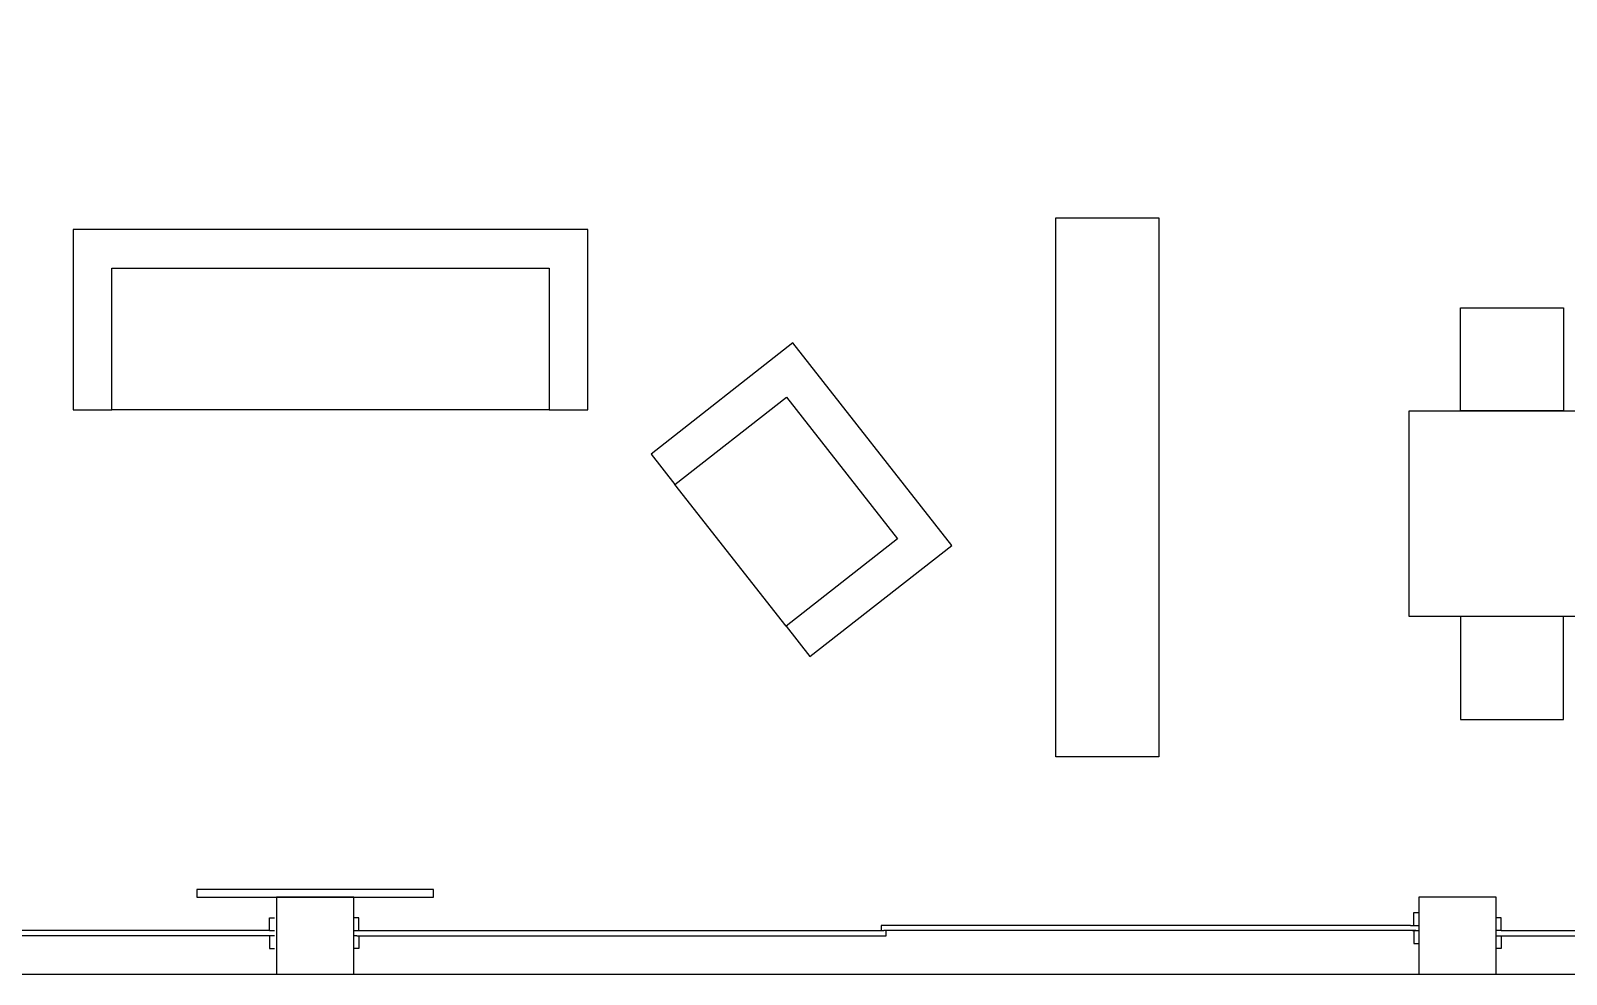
# Model space of a CAD drawing. Header units: centimetres. Extents: x -3096 to 17897, y -3131 to 15798.
# Drawn here: x 2662 to 3259, y 3738 to 4105 of the extents above; entities that cross this region are included whole.
import ezdxf

# ---------------------------------------------------------------- set-up
doc = ezdxf.new("R2010")
doc.units = ezdxf.units.CM
doc.layers.add('IF-FURN', color=3, linetype='Continuous')
doc.layers.add('Riempimenti', color=4, linetype='Continuous')

msp = doc.modelspace()

# ---------------------------------------------------------------- linework, layer by layer
msp.add_lwpolyline([(2314.47, 4518.3), (2314.47, 3738.3), (3674.47, 3738.3), (3674.47, 4518.3)])
for points in [[(2787.97, 3768.3), (2757.97, 3768.3), (2757.97, 3738.3), (2787.97, 3738.3)], [(3231.97, 3768.3), (3201.97, 3768.3), (3201.97, 3738.3), (3231.97, 3738.3)]]:
    msp.add_lwpolyline(points, close=True)
at = {"layer": 'IF-FURN'}
for p, q in [((2863.99, 3957.71), (2693.99, 3957.71)), ((2956.02, 3873.57), (2912.84, 3928.67)), ((2818.97, 3771.3), (2726.97, 3771.3)), ((2726.97, 3771.3), (2726.97, 3768.3)), ((2726.97, 3768.3), (2818.97, 3768.3)), ((2818.97, 3768.3), (2818.97, 3771.3))]:
    msp.add_line(p, q, dxfattribs=at)
for points in [[(3060.89, 4032.24), (3100.89, 4032.24), (3100.89, 3938.92), (3100.89, 3822.77), (3060.89, 3822.77), (3060.89, 4032.24)], [(2878.99, 4027.71), (2678.99, 4027.71), (2678.99, 3957.71), (2693.99, 3957.71), (2693.99, 4012.71), (2863.99, 4012.71), (2863.99, 3957.71), (2878.99, 3957.71), (2878.99, 4027.71)], [(3258.19, 3957.33), (3218.19, 3957.33), (3218.19, 3997.33), (3258.19, 3997.33), (3258.19, 3957.33)], [(3020.37, 3904.94), (2958.69, 3983.65), (2903.59, 3940.47), (2912.84, 3928.67), (2956.13, 3962.59), (2999.31, 3907.49), (2956.02, 3873.57), (2965.27, 3861.76), (3020.37, 3904.94)], [(3348.19, 3877.33), (3198.19, 3877.33), (3198.19, 3957.33), (3348.19, 3957.33), (3348.19, 3877.33)], [(3258.19, 3877.33), (3218.19, 3877.33), (3218.19, 3837.33), (3258.19, 3837.33), (3258.19, 3877.33)]]:
    msp.add_lwpolyline(points, dxfattribs=at)
at = {"layer": 'Riempimenti'}
for p, q in [((2755.21, 3755.3), (2755.21, 3760.3)), ((2755.21, 3760.3), (2757.21, 3760.3)), ((2789.97, 3760.3), (2787.97, 3760.3)), ((2789.97, 3755.3), (2789.97, 3760.3)), ((3199.97, 3757.3), (3199.97, 3762.3)), ((3199.97, 3762.3), (3201.97, 3762.3)), ((3233.97, 3760.3), (3231.97, 3760.3)), ((3233.97, 3755.3), (3233.97, 3760.3)), ((2755.21, 3755.3), (2549.46, 3755.3)), ((2755.21, 3755.3), (2757.21, 3755.3)), ((2787.97, 3755.3), (2993.96, 3755.3)), ((3198.71, 3757.3), (2992.96, 3757.3)), ((2992.96, 3757.3), (2992.96, 3755.3)), ((3200.71, 3755.3), (2993.96, 3755.3)), ((2994.96, 3753.3), (2994.96, 3755.3)), ((3198.71, 3757.3), (3201.97, 3757.3)), ((3199.47, 3755.3), (3201.97, 3755.3)), ((3199.97, 3755.3), (3199.97, 3750.3)), ((3233.97, 3755.3), (3231.97, 3755.3)), ((3233.97, 3755.3), (3439.72, 3755.3)), ((2757.21, 3753.3), (2550.46, 3753.3)), ((2755.21, 3753.3), (2755.21, 3748.3)), ((2755.21, 3748.3), (2757.21, 3748.3)), ((2789.21, 3753.3), (2787.97, 3753.3)), ((2789.97, 3748.3), (2787.97, 3748.3)), ((2789.21, 3753.3), (2994.96, 3753.3)), ((2789.97, 3753.3), (2789.97, 3748.3)), ((3199.97, 3750.3), (3201.97, 3750.3)), ((3231.97, 3753.3), (3438.72, 3753.3)), ((3233.97, 3748.3), (3231.97, 3748.3)), ((3233.97, 3753.3), (3233.97, 3748.3))]:
    msp.add_line(p, q, dxfattribs=at)

doc.saveas('drawing.dxf')
